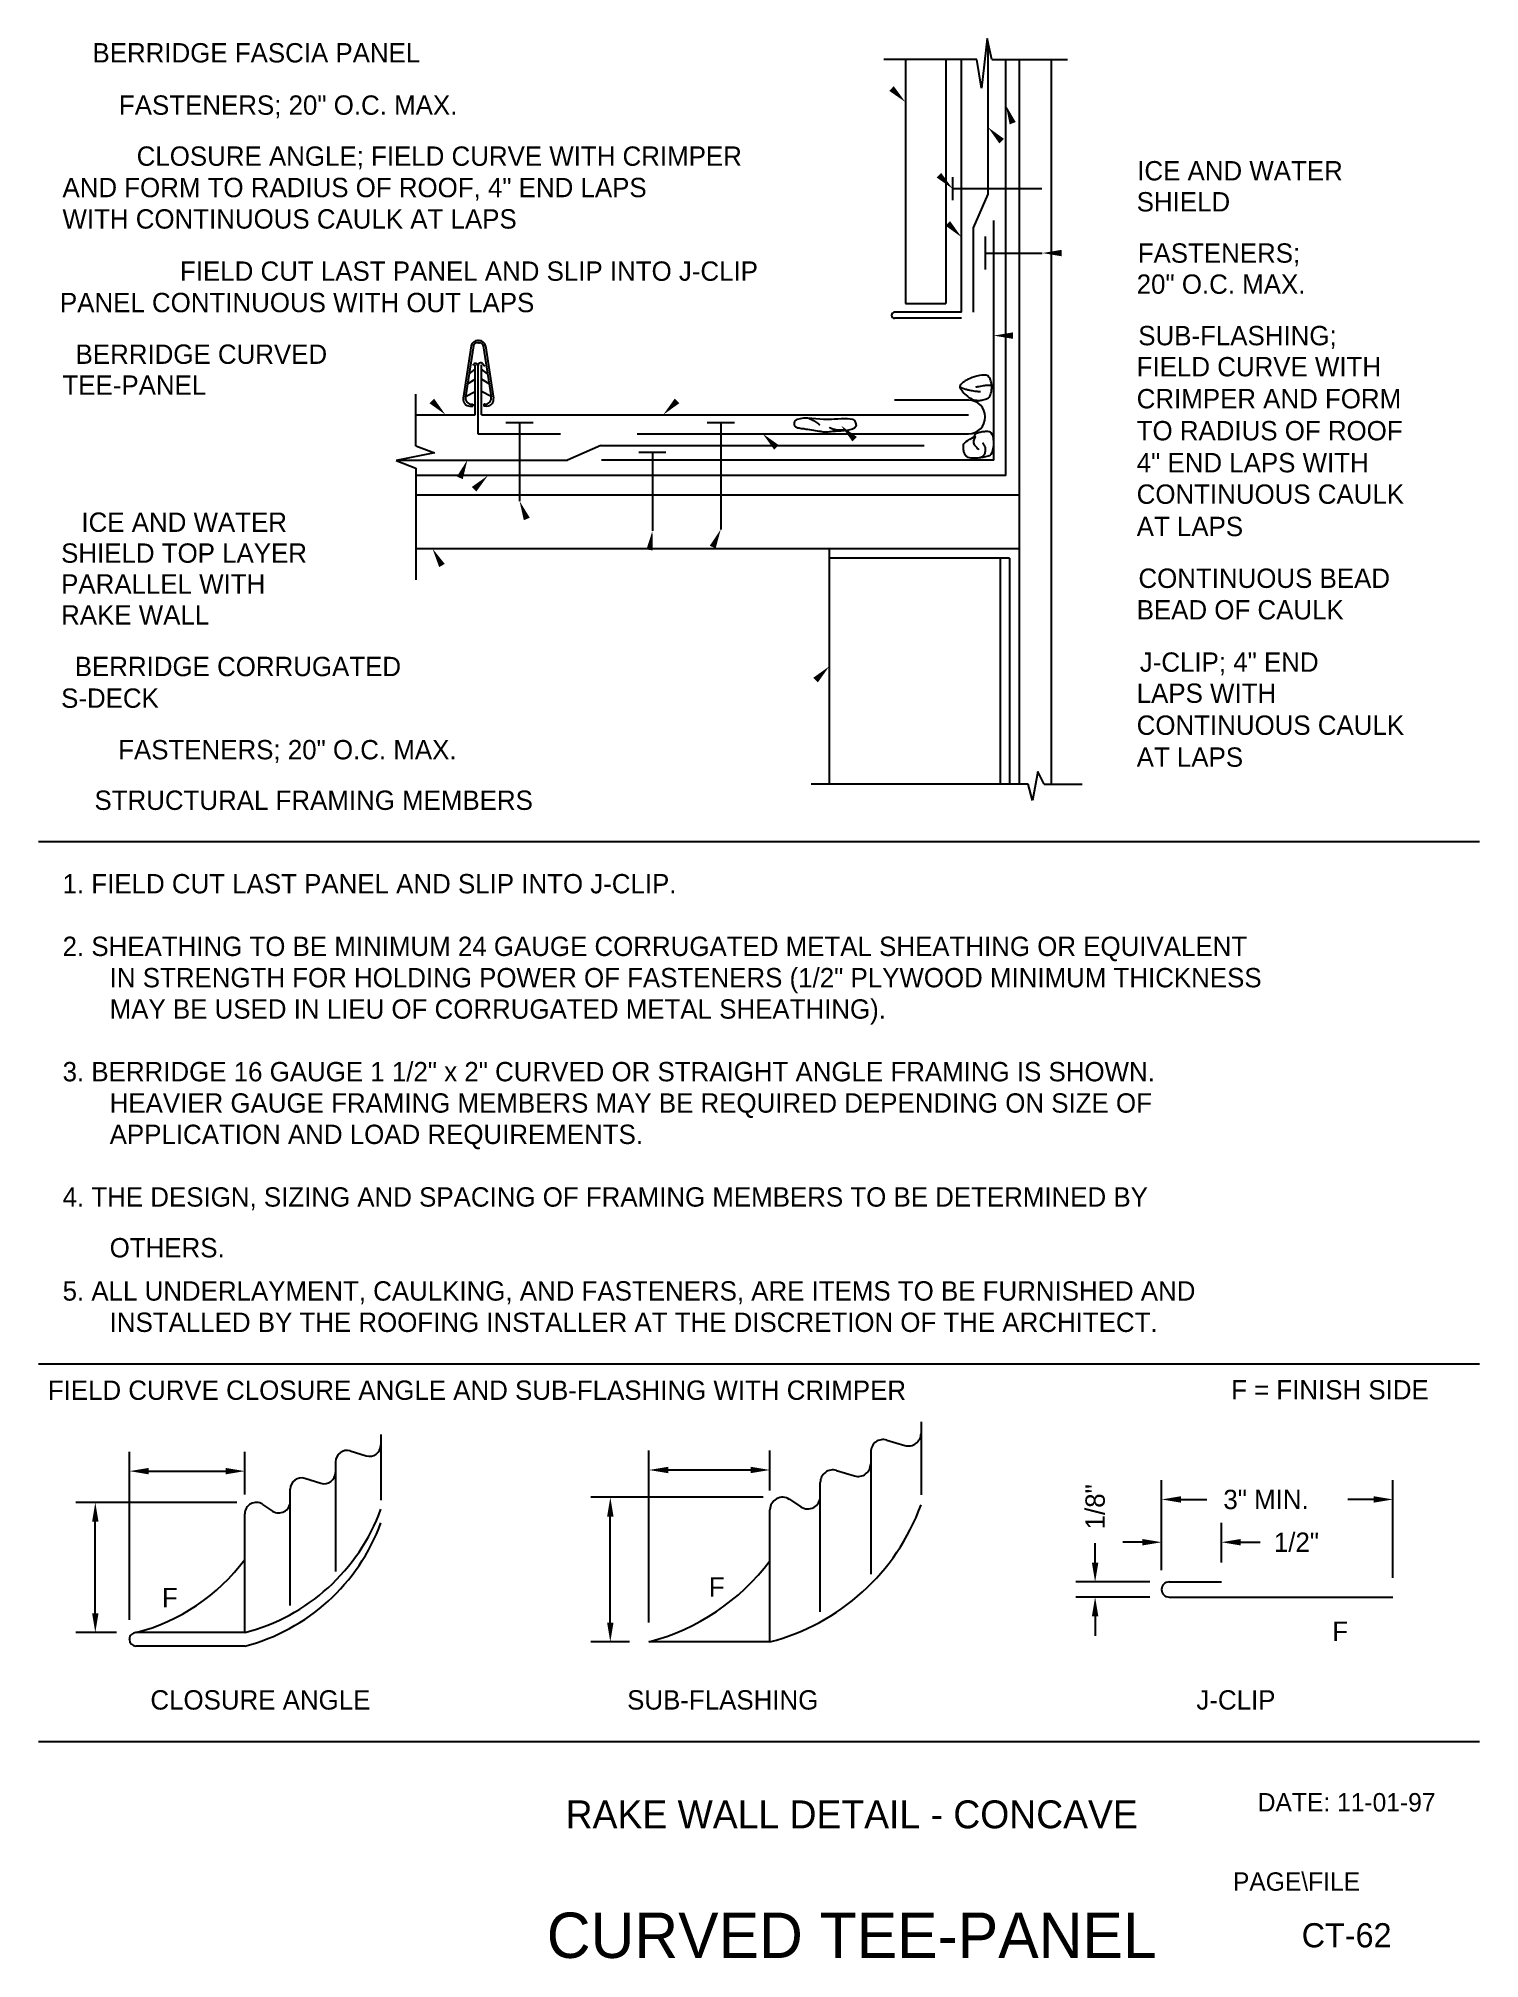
# Model space of a CAD drawing. Extents: x 1.5 to 23.8, y 0.8 to 30.5.
import ezdxf
from ezdxf.enums import TextEntityAlignment as Align

# ---------------------------------------------------------------- set-up
doc = ezdxf.new("R2010")
doc.units = 0
doc.header["$LTSCALE"] = 0.3999
for name, color, linetype in [('BORDER', 7, 'CONTINUOUS'), ('CMP-FLSH', 7, 'CONTINUOUS'), ('DIM-TXT', 7, 'CONTINUOUS'), ('STRCTR', 7, 'CONTINUOUS')]:
    doc.layers.add(name, color=color, linetype=linetype)

msp = doc.modelspace()

# ---------------------------------------------------------------- linework, layer by layer
at = {"layer": 'BORDER', "color": 0, "linetype": 'CONTINUOUS'}
for p, q in [((23.82, 18.079), (1.473, 18.079)), ((23.82, 9.979), (1.473, 9.979)), ((23.82, 4.125), (1.473, 4.125))]:
    msp.add_line(p, q, dxfattribs=at)
at = {"layer": 'CMP-FLSH', "color": 0, "linetype": 'CONTINUOUS'}
for p, q in [((16.198, 28.118), (16.198, 30.482)), ((14.916, 30.21), (14.916, 26.423)), ((15.541, 30.21), (15.541, 26.423)), ((15.787, 26.29), (15.787, 30.21)), ((16.473, 23.757), (16.473, 30.21)), ((15.649, 28.383), (15.649, 28.025)), ((17.031, 28.204), (15.649, 28.204)), ((15.974, 27.6), (16.198, 28.118)), ((16.286, 23.996), (16.286, 27.712)), ((15.974, 26.29), (15.974, 27.6)), ((16.153, 27.463), (16.153, 26.951)), ((16.153, 27.207), (17.039, 27.207)), ((15.787, 26.29), (14.75, 26.29)), ((14.916, 26.423), (15.541, 26.423)), ((15.787, 26.195), (14.75, 26.195)), ((8.184, 25.767), (8.059, 24.956)), ((8.22, 25.767), (8.095, 24.978)), ((8.295, 25.817), (8.279, 25.817)), ((8.295, 25.851), (8.283, 25.851)), ((8.295, 25.851), (8.306, 25.851)), ((8.295, 25.817), (8.311, 25.817)), ((8.37, 25.767), (8.495, 24.978)), ((8.405, 25.767), (8.531, 24.956)), ((8.151, 25.336), (8.246, 25.405)), ((8.222, 25.482), (8.202, 25.462)), ((8.246, 24.701), (8.246, 25.476)), ((8.29, 24.399), (8.29, 25.453)), ((8.343, 24.701), (8.343, 25.476)), ((8.438, 25.336), (8.343, 25.405)), ((8.358, 25.493), (8.397, 25.453)), ((8.095, 24.981), (8.246, 25.062)), ((8.127, 25.18), (8.246, 25.254)), ((8.463, 25.18), (8.343, 25.254)), ((8.494, 24.981), (8.343, 25.062)), ((8.163, 24.835), (8.168, 24.835)), ((8.168, 24.835), (8.211, 24.835)), ((8.193, 24.862), (8.211, 24.862)), ((8.193, 24.862), (8.198, 24.862)), ((8.211, 24.862), (8.211, 24.835)), ((8.396, 24.862), (8.378, 24.862)), ((8.378, 24.862), (8.378, 24.835)), ((8.422, 24.835), (8.378, 24.835)), ((8.396, 24.862), (8.391, 24.862)), ((8.427, 24.835), (8.422, 24.835)), ((15.894, 24.927), (14.749, 24.927)), ((7.323, 24.701), (8.246, 24.701)), ((8.343, 24.701), (15.894, 24.701)), ((9.143, 24.577), (8.723, 24.577)), ((8.933, 24.577), (8.933, 23.362)), ((12.264, 24.573), (11.843, 24.573)), ((12.053, 24.573), (12.053, 22.921)), ((9.567, 24.399), (8.29, 24.399)), ((10.192, 24.224), (9.676, 23.998)), ((10.192, 24.224), (15.207, 24.224)), ((10.757, 24.405), (15.894, 24.405)), ((11.204, 24.115), (10.784, 24.115)), ((10.994, 24.115), (10.994, 22.9)), ((7.061, 23.998), (9.676, 23.998)), ((16.286, 23.996), (10.203, 23.996)), ((16.473, 23.757), (7.323, 23.757)), ((15.159, 9.088), (15.159, 7.955)), ((6.307, 8.634), (6.557, 8.558)), ((6.783, 8.89), (6.783, 7.87)), ((14.63, 8.803), (14.907, 8.719)), ((6.08, 8.466), (6.08, 6.765)), ((14.378, 8.616), (14.378, 6.726)), ((5.377, 6.236), (5.377, 8.041)), ((5.604, 8.21), (5.853, 8.134)), ((13.597, 6.139), (13.597, 8.145)), ((13.849, 8.332), (14.126, 8.248)), ((4.947, 7.806), (5.104, 7.702)), ((13.119, 7.884), (13.294, 7.768)), ((4.674, 5.818), (4.674, 7.66)), ((12.816, 5.674), (12.816, 7.721)), ((19.007, 6.604), (19.816, 6.604)), ((19.007, 6.369), (22.476, 6.369)), ((2.885, 5.71), (2.885, 5.717)), ((4.674, 5.818), (2.986, 5.818)), ((12.816, 5.674), (10.94, 5.674)), ((4.674, 5.609), (2.986, 5.609))]:
    msp.add_line(p, q, dxfattribs=at)
for points in [[(15.958, 24.935, 0), (15.968, 24.932, 0), (15.979, 24.93, 0), (15.992, 24.927, 0), (16.006, 24.925, 0), (16.02, 24.924, 0), (16.034, 24.922, 0), (16.047, 24.922, 0), (16.059, 24.922, 0), (16.069, 24.923, 0), (16.084, 24.924, 0), (16.101, 24.927, 0), (16.119, 24.931, 0), (16.138, 24.936, 0), (16.158, 24.941, 0), (16.176, 24.948, 0), (16.193, 24.955, 0), (16.207, 24.964, 0), (16.217, 24.973, 0), (16.228, 24.989, 0), (16.236, 25.009, 0), (16.243, 25.032, 0), (16.249, 25.057, 0), (16.253, 25.084, 0), (16.255, 25.11, 0), (16.256, 25.135, 0), (16.256, 25.157, 0), (16.254, 25.177, 0), (16.252, 25.19, 0), (16.248, 25.205, 0), (16.243, 25.221, 0), (16.237, 25.239, 0), (16.23, 25.255, 0), (16.221, 25.271, 0), (16.212, 25.285, 0), (16.203, 25.296, 0), (16.193, 25.304, 0), (16.167, 25.312, 0), (16.136, 25.315, 0), (16.101, 25.313, 0), (16.064, 25.307, 0), (16.026, 25.298, 0), (15.989, 25.288, 0), (15.953, 25.276, 0), (15.922, 25.264, 0), (15.896, 25.253, 0), (15.881, 25.245, 0), (15.864, 25.236, 0), (15.845, 25.225, 0), (15.826, 25.212, 0), (15.807, 25.198, 0), (15.79, 25.183, 0), (15.776, 25.168, 0), (15.766, 25.153, 0), (15.761, 25.138, 0), (15.76, 25.129, 0), (15.763, 25.119, 0), (15.767, 25.108, 0), (15.774, 25.097, 0), (15.781, 25.086, 0), (15.789, 25.075, 0), (15.796, 25.066, 0), (15.804, 25.057, 0), (15.81, 25.05, 0), (15.824, 25.035, 0), (15.84, 25.019, 0), (15.859, 25.003, 0), (15.88, 24.986, 0), (15.902, 24.969, 0), (15.924, 24.955, 0), (15.946, 24.942, 0), (15.966, 24.932, 0), (15.984, 24.926, 0)], [(15.773, 25.126, 0), (15.783, 25.122, 0), (15.794, 25.117, 0), (15.807, 25.112, 0), (15.821, 25.107, 0), (15.835, 25.103, 0), (15.848, 25.098, 0), (15.862, 25.094, 0), (15.874, 25.09, 0), (15.884, 25.088, 0), (15.899, 25.084, 0), (15.915, 25.081, 0), (15.934, 25.077, 0), (15.954, 25.074, 0), (15.974, 25.071, 0), (15.994, 25.068, 0), (16.012, 25.066, 0), (16.03, 25.064, 0), (16.044, 25.062, 0), (16.048, 25.062, 0), (16.053, 25.062, 0), (16.058, 25.062, 0), (16.064, 25.062, 0), (16.069, 25.062, 0), (16.074, 25.062, 0), (16.078, 25.062, 0), (16.08, 25.062, 0), (16.081, 25.062, 0)], [(16.242, 25.151, 0), (16.234, 25.152, 0), (16.225, 25.152, 0), (16.215, 25.152, 0), (16.204, 25.153, 0), (16.193, 25.153, 0), (16.183, 25.152, 0), (16.173, 25.152, 0), (16.163, 25.152, 0), (16.156, 25.151, 0), (16.141, 25.149, 0), (16.122, 25.147, 0), (16.1, 25.143, 0), (16.078, 25.139, 0), (16.057, 25.135, 0), (16.037, 25.132, 0), (16.022, 25.129, 0), (16.011, 25.127, 0), (16.007, 25.126, 0)], [(13.603, 24.44, 0), (13.58, 24.442, 0), (13.554, 24.446, 0), (13.525, 24.45, 0), (13.495, 24.454, 0), (13.464, 24.459, 0), (13.434, 24.464, 0), (13.405, 24.469, 0), (13.379, 24.473, 0), (13.356, 24.478, 0), (13.342, 24.48, 0), (13.325, 24.482, 0), (13.307, 24.484, 0), (13.287, 24.487, 0), (13.267, 24.49, 0), (13.249, 24.494, 0), (13.232, 24.5, 0), (13.218, 24.507, 0), (13.208, 24.516, 0), (13.204, 24.523, 0), (13.201, 24.532, 0), (13.199, 24.543, 0), (13.198, 24.555, 0), (13.197, 24.567, 0), (13.198, 24.579, 0), (13.2, 24.589, 0), (13.204, 24.598, 0), (13.208, 24.605, 0), (13.243, 24.629, 0), (13.289, 24.643, 0), (13.343, 24.65, 0), (13.403, 24.65, 0), (13.467, 24.647, 0), (13.53, 24.642, 0), (13.59, 24.636, 0), (13.644, 24.632, 0), (13.69, 24.63, 0), (13.727, 24.632, 0), (13.771, 24.634, 0), (13.819, 24.637, 0), (13.869, 24.639, 0), (13.92, 24.641, 0), (13.97, 24.642, 0), (14.017, 24.64, 0), (14.06, 24.637, 0), (14.097, 24.63, 0), (14.099, 24.63, 0), (14.102, 24.629, 0), (14.105, 24.628, 0), (14.109, 24.626, 0), (14.112, 24.625, 0), (14.115, 24.623, 0), (14.118, 24.621, 0), (14.12, 24.619, 0), (14.122, 24.618, 0), (14.127, 24.609, 0), (14.133, 24.599, 0), (14.138, 24.587, 0), (14.143, 24.574, 0), (14.147, 24.561, 0), (14.15, 24.548, 0), (14.151, 24.535, 0), (14.15, 24.525, 0), (14.146, 24.516, 0), (14.125, 24.494, 0), (14.094, 24.477, 0), (14.055, 24.465, 0), (14.012, 24.456, 0), (13.966, 24.451, 0), (13.919, 24.447, 0), (13.874, 24.445, 0), (13.834, 24.442, 0), (13.801, 24.44, 0), (13.783, 24.438, 0), (13.761, 24.435, 0), (13.738, 24.433, 0), (13.713, 24.431, 0), (13.688, 24.43, 0), (13.664, 24.43, 0), (13.641, 24.431, 0), (13.62, 24.435, 0), (13.603, 24.44, 0)], [(13.418, 24.643, 0), (13.424, 24.641, 0), (13.431, 24.639, 0), (13.438, 24.636, 0), (13.446, 24.633, 0), (13.453, 24.63, 0), (13.461, 24.627, 0), (13.468, 24.623, 0), (13.474, 24.62, 0), (13.48, 24.618, 0), (13.491, 24.611, 0), (13.506, 24.602, 0), (13.522, 24.591, 0), (13.538, 24.579, 0), (13.554, 24.568, 0), (13.569, 24.558, 0), (13.58, 24.549, 0), (13.588, 24.543, 0), (13.591, 24.541, 0)], [(13.986, 24.465, 0), (13.972, 24.463, 0), (13.957, 24.462, 0), (13.939, 24.461, 0), (13.921, 24.46, 0), (13.903, 24.46, 0), (13.884, 24.461, 0), (13.867, 24.462, 0), (13.851, 24.463, 0), (13.838, 24.465, 0), (13.828, 24.467, 0), (13.817, 24.469, 0), (13.804, 24.472, 0), (13.791, 24.476, 0), (13.778, 24.48, 0), (13.765, 24.485, 0), (13.755, 24.49, 0), (13.745, 24.496, 0), (13.739, 24.503, 0)], [(15.995, 24.402, 0), (16.006, 24.407, 0), (16.018, 24.412, 0), (16.032, 24.418, 0), (16.048, 24.423, 0), (16.063, 24.428, 0), (16.078, 24.432, 0), (16.093, 24.435, 0), (16.107, 24.438, 0), (16.118, 24.44, 0), (16.13, 24.441, 0), (16.144, 24.442, 0), (16.16, 24.443, 0), (16.176, 24.443, 0), (16.192, 24.443, 0), (16.208, 24.441, 0), (16.222, 24.438, 0), (16.233, 24.434, 0), (16.242, 24.427, 0), (16.259, 24.401, 0), (16.271, 24.366, 0), (16.279, 24.325, 0), (16.282, 24.281, 0), (16.282, 24.235, 0), (16.277, 24.19, 0), (16.269, 24.148, 0), (16.257, 24.112, 0), (16.242, 24.084, 0), (16.231, 24.074, 0), (16.216, 24.065, 0), (16.199, 24.057, 0), (16.179, 24.051, 0), (16.157, 24.045, 0), (16.136, 24.041, 0), (16.116, 24.038, 0), (16.097, 24.035, 0), (16.081, 24.033, 0), (16.062, 24.031, 0), (16.039, 24.029, 0), (16.014, 24.027, 0), (15.987, 24.027, 0), (15.96, 24.027, 0), (15.934, 24.029, 0), (15.91, 24.032, 0), (15.889, 24.038, 0), (15.872, 24.046, 0), (15.864, 24.052, 0), (15.857, 24.06, 0), (15.851, 24.07, 0), (15.844, 24.081, 0), (15.838, 24.092, 0), (15.833, 24.104, 0), (15.829, 24.115, 0), (15.825, 24.126, 0), (15.822, 24.135, 0), (15.82, 24.145, 0), (15.818, 24.158, 0), (15.816, 24.171, 0), (15.815, 24.185, 0), (15.815, 24.2, 0), (15.815, 24.214, 0), (15.817, 24.227, 0), (15.819, 24.239, 0), (15.822, 24.249, 0), (15.836, 24.267, 0), (15.858, 24.284, 0), (15.885, 24.302, 0), (15.916, 24.319, 0), (15.945, 24.337, 0), (15.971, 24.353, 0), (15.99, 24.37, 0), (15.999, 24.386, 0), (15.995, 24.402, 0)], [(16.007, 24.364, 0), (16, 24.356, 0), (15.994, 24.347, 0), (15.987, 24.335, 0), (15.982, 24.323, 0), (15.977, 24.31, 0), (15.973, 24.296, 0), (15.971, 24.284, 0), (15.97, 24.272, 0), (15.97, 24.262, 0), (15.975, 24.25, 0), (15.984, 24.236, 0), (15.995, 24.221, 0), (16.009, 24.206, 0), (16.023, 24.192, 0), (16.036, 24.179, 0), (16.047, 24.169, 0), (16.054, 24.163, 0), (16.057, 24.16, 0)], [(16.057, 24.033, 0), (16.066, 24.035, 0), (16.076, 24.038, 0), (16.087, 24.043, 0), (16.099, 24.048, 0), (16.11, 24.055, 0), (16.12, 24.062, 0), (16.13, 24.069, 0), (16.137, 24.077, 0), (16.143, 24.084, 0), (16.148, 24.093, 0), (16.152, 24.105, 0), (16.155, 24.118, 0), (16.157, 24.132, 0), (16.158, 24.147, 0), (16.158, 24.162, 0), (16.158, 24.175, 0), (16.157, 24.188, 0), (16.156, 24.198, 0), (16.153, 24.205, 0), (16.149, 24.214, 0), (16.144, 24.223, 0), (16.138, 24.232, 0), (16.133, 24.241, 0), (16.127, 24.249, 0), (16.123, 24.256, 0), (16.12, 24.26, 0), (16.118, 24.262, 0)]]:
    msp.add_polyline3d(points, dxfattribs=at)
for centre, radius, start, end in [((14.75, 26.243), 0.0474, 90.0023, 269.9977), ((8.283, 25.751), 0.1, 89.9982, 171.2015), ((8.279, 25.757), 0.06, 90.0108, 170.9927), ((8.306, 25.751), 0.1, 8.8062, 89.9985), ((8.311, 25.757), 0.06, 9.0073, 89.9964), ((8.25, 25.453), 0.04, 0.0096, 134.9086), ((8.33, 25.465), 0.04, 44.1785, 180.0005), ((8.163, 24.94), 0.105, 170.9919, 270.0069), ((8.193, 24.962), 0.1, 171.0006, 269.9985), ((8.396, 24.962), 0.1, 269.9986, 9.0066), ((8.427, 24.94), 0.105, 270, 9.0012), ((15.894, 24.666), 0.261, 270.0001, 89.9999), ((6.256, 8.466), 0.176, 73.157, 180), ((6.607, 8.727), 0.176, 253.157, 0), ((14.573, 8.616), 0.195, 73.157, 180), ((14.964, 8.906), 0.195, 253.157, 0), ((13.792, 8.145), 0.195, 73.157, 180), ((14.183, 8.435), 0.195, 253.157, 0), ((5.553, 8.041), 0.176, 73.157, 180), ((5.904, 8.302), 0.176, 253.157, 0), ((4.85, 7.66), 0.176, 56.5006, 180), ((5.201, 7.849), 0.176, 236.5006, 0), ((13.011, 7.721), 0.195, 56.5006, 180), ((11.967, 8.966), 3.399, 284.4553, 339.9122), ((13.402, 7.931), 0.195, 236.5006, 0), ((3.91, 8.78), 3.059, 284.4553, 339.9122), ((3.91, 8.571), 3.059, 284.4553, 339.9122), ((2.222, 8.78), 3.059, 284.4553, 323.2634), ((10.092, 8.966), 3.399, 284.4553, 323.2634), ((19.007, 6.486), 0.117, 90.0061, 269.9939), ((2.986, 5.717), 0.101, 89.999, 180.001), ((2.986, 5.71), 0.101, 180.0021, 270.001)]:
    msp.add_arc(centre, radius, start, end, dxfattribs=at)
at = {"layer": 'DIM-TXT', "color": 0, "linetype": 'CONTINUOUS'}
for p, q in [((10.94, 5.974), (10.94, 8.639)), ((12.816, 8.021), (12.816, 8.639)), ((2.885, 6.017), (2.885, 8.621)), ((4.674, 7.96), (4.674, 8.621)), ((11.24, 8.339), (12.516, 8.339)), ((3.185, 8.321), (4.374, 8.321)), ((18.889, 6.786), (18.889, 8.182)), ((22.476, 6.669), (22.476, 8.182)), ((4.55, 7.836), (2.055, 7.836)), ((12.711, 7.916), (10.041, 7.916)), ((19.189, 7.882), (19.59, 7.882)), ((22.176, 7.882), (21.775, 7.882)), ((2.355, 6.118), (2.355, 7.536)), ((10.341, 5.974), (10.341, 7.616)), ((19.816, 6.904), (19.816, 7.519)), ((17.858, 6.904), (17.858, 7.204)), ((18.589, 7.219), (18.289, 7.219)), ((20.116, 7.219), (20.416, 7.219)), ((18.707, 6.604), (17.558, 6.604)), ((18.707, 6.369), (17.558, 6.369)), ((17.858, 6.069), (17.858, 5.769)), ((2.686, 5.818), (2.055, 5.818)), ((10.64, 5.674), (10.041, 5.674))]:
    msp.add_line(p, q, dxfattribs=at)
at = {"layer": 'DIM-TXT', "color": 0, "linetype": 'CONTINUOUS', "extrusion": (0, 0, -1)}
for points in [[(-14.736, 29.794), (-14.916, 29.548), (-14.666, 29.722)], [(-16.533, 29.202), (-16.473, 29.501), (-16.627, 29.238)], [(-16.373, 28.907), (-16.198, 29.156), (-16.444, 28.978)], [(-15.471, 28.45), (-15.649, 28.204), (-15.4, 28.379)], [(-15.61, 27.701), (-15.787, 27.453), (-15.539, 27.631)], [(-7.608, 24.949), (-7.784, 24.701), (-7.537, 24.878)], [(-11.41, 24.878), (-11.163, 24.701), (-11.339, 24.949)], [(-14.095, 24.285), (-13.918, 24.532), (-14.166, 24.355)], [(-12.882, 24.158), (-12.705, 24.405), (-12.953, 24.229)], [(-7.961, 23.742), (-8.124, 23.998), (-8.053, 23.702)], [(-8.194, 23.581), (-8.442, 23.757), (-8.264, 23.51)], [(-9, 23.065), (-8.933, 23.362), (-9.092, 23.103)], [(-10.901, 22.611), (-10.994, 22.9), (-11, 22.596)], [(-11.883, 22.669), (-12.053, 22.921), (-11.974, 22.628)], [(-7.687, 22.338), (-7.584, 22.624), (-7.774, 22.387)], [(-13.488, 20.622), (-13.736, 20.799), (-13.559, 20.551)]]:
    msp.add_solid(points, dxfattribs=at)
at = {"layer": 'DIM-TXT', "color": 0, "linetype": 'CONTINUOUS', "extrusion": (-1.22461e-16, 1.22461e-16, -1)}
for points in [[(-17.339, 27.157), (-17.039, 27.207), (-17.339, 27.257)], [(-16.586, 25.877), (-16.286, 25.927), (-16.586, 25.977)]]:
    msp.add_solid(points, dxfattribs=at)
at = {"layer": 'DIM-TXT', "color": 0, "linetype": 'CONTINUOUS'}
for points in [[(3.185, 8.371), (3.185, 8.271), (2.885, 8.321)], [(4.374, 8.371), (4.374, 8.271), (4.674, 8.321)], [(11.24, 8.389), (11.24, 8.289), (10.94, 8.339)], [(12.516, 8.389), (12.516, 8.289), (12.816, 8.339)], [(2.305, 7.536), (2.405, 7.536), (2.355, 7.836)], [(10.291, 7.616), (10.391, 7.616), (10.341, 7.916)], [(19.189, 7.932), (19.189, 7.832), (18.889, 7.882)], [(22.176, 7.932), (22.176, 7.832), (22.476, 7.882)], [(18.589, 7.269), (18.589, 7.169), (18.889, 7.219)], [(20.116, 7.269), (20.116, 7.169), (19.816, 7.219)], [(17.808, 6.904), (17.908, 6.904), (17.858, 6.604)], [(17.808, 6.069), (17.908, 6.069), (17.858, 6.369)], [(2.305, 6.118), (2.405, 6.118), (2.355, 5.818)], [(10.291, 5.974), (10.391, 5.974), (10.341, 5.674)]]:
    msp.add_solid(points, dxfattribs=at)
at = {"layer": 'STRCTR', "color": 0, "linetype": 'CONTINUOUS'}
for p, q in [((16.186, 30.535), (16.095, 29.764)), ((16.259, 30.21), (16.186, 30.535)), ((16.022, 30.21), (14.582, 30.21)), ((16.095, 29.764), (16.022, 30.21)), ((16.259, 30.21), (17.43, 30.21)), ((16.678, 30.21), (16.678, 18.973)), ((17.178, 30.21), (17.178, 18.973)), ((7.323, 24.217), (7.323, 25.017)), ((7.323, 24.217), (7.617, 24.109)), ((7.617, 24.109), (7.022, 23.99)), ((7.022, 23.99), (7.323, 23.872)), ((7.323, 23.872), (7.323, 22.141)), ((7.323, 23.458), (16.678, 23.458)), ((7.323, 22.624), (16.678, 22.624)), ((13.736, 22.624), (13.736, 18.973)), ((16.531, 22.477), (13.736, 22.477)), ((16.384, 22.477), (16.384, 18.973)), ((16.531, 22.477), (16.531, 18.973)), ((16.969, 19.17), (16.888, 18.721)), ((17.068, 18.973), (16.969, 19.17)), ((16.822, 18.973), (13.453, 18.973)), ((16.888, 18.721), (16.822, 18.973)), ((17.068, 18.973), (17.656, 18.973))]:
    msp.add_line(p, q, dxfattribs=at)

# ---------------------------------------------------------------- texts
at = {"layer": 'BORDER', "color": 0, "linetype": 'CONTINUOUS'}
for s, height, p in [('DATE: 11-01-97', 0.2853, (21.758, 3.187)), ('CURVED TEE-PANEL', 0.70312, (14.084, 1.125)), ('CT-62', 0.375, (21.758, 1.125))]:
    msp.add_text(s, height=height, dxfattribs=at).set_placement(p, align=Align.MIDDLE)
msp.add_text('PAGE\\FILE', height=0.2853, dxfattribs=at).set_placement((19.995, 1.815))
at = {"layer": 'DIM-TXT', "color": 0, "linetype": 'CONTINUOUS'}
for s, p in [('BERRIDGE FASCIA PANEL', (7.394, 30.312)), ('FASTENERS; 20" O.C. MAX.', (7.969, 29.501)), ('CLOSURE ANGLE; FIELD CURVE WITH CRIMPER', (12.381, 28.71)), ('FIELD CUT LAST PANEL AND SLIP INTO J-CLIP', (12.63, 26.927)), ('BERRIDGE CURVED', (5.95, 25.639)), ('ICE AND WATER', (5.327, 23.034)), ('BERRIDGE CORRUGATED', (7.096, 20.797)), ('FASTENERS; 20" O.C. MAX.', (7.957, 19.507)), ('STRUCTURAL FRAMING MEMBERS', (9.14, 18.723))]:
    msp.add_text(s, height=0.3, dxfattribs=at).set_placement(p, align=Align.MIDDLE_RIGHT)
msp.add_text('ICE AND WATER', height=0.3, rotation=360, dxfattribs=at).set_placement((18.511, 28.483), align=Align.MIDDLE_LEFT)
for s, p in [('AND FORM TO RADIUS OF ROOF, 4" END LAPS', (1.846, 28.073)), ('SHIELD', (18.503, 27.852)), ('WITH CONTINUOUS CAULK AT LAPS', (1.846, 27.586)), ('20" O.C. MAX.', (18.503, 26.575)), ('PANEL CONTINUOUS WITH OUT LAPS', (1.807, 26.29)), ('TEE-PANEL', (1.846, 25.009)), ('FIELD CURVE WITH', (18.503, 25.295)), ('CRIMPER AND FORM', (18.503, 24.799)), ('TO RADIUS OF ROOF', (18.503, 24.303)), ('4" END LAPS WITH', (18.503, 23.807)), ('CONTINUOUS CAULK', (18.503, 23.319)), ('AT LAPS', (18.503, 22.818)), ('SHIELD TOP LAYER', (1.825, 22.405)), ('PARALLEL WITH', (1.825, 21.926)), ('RAKE WALL', (1.825, 21.447)), ('BEAD OF CAULK', (18.503, 21.526)), ('S-DECK', (1.825, 20.156)), ('LAPS WITH', (18.503, 20.233)), ('CONTINUOUS CAULK', (18.503, 19.737)), ('AT LAPS', (18.503, 19.242)), ('1. FIELD CUT LAST PANEL AND SLIP INTO J-CLIP.', (1.848, 17.279)), ('2. SHEATHING TO BE MINIMUM 24 GAUGE CORRUGATED METAL SHEATHING OR EQUIVALENT', (1.848, 16.308)), ('IN STRENGTH FOR HOLDING POWER OF FASTENERS (1/2" PLYWOOD MINIMUM THICKNESS', (2.578, 15.822)), ('MAY BE USED IN LIEU OF CORRUGATED METAL SHEATHING).', (2.578, 15.336)), ('3. BERRIDGE 16 GAUGE 1 1/2" x 2" CURVED OR STRAIGHT ANGLE FRAMING IS SHOWN.', (1.848, 14.365)), ('HEAVIER GAUGE FRAMING MEMBERS MAY BE REQUIRED DEPENDING ON SIZE OF', (2.578, 13.879)), ('APPLICATION AND LOAD REQUIREMENTS.', (2.578, 13.393)), ('4. THE DESIGN, SIZING AND SPACING OF FRAMING MEMBERS TO BE DETERMINED BY', (1.848, 12.422)), ('OTHERS.', (2.578, 11.635)), ('5. ALL UNDERLAYMENT, CAULKING, AND FASTENERS, ARE ITEMS TO BE FURNISHED AND', (1.848, 10.965)), ('INSTALLED BY THE ROOFING INSTALLER AT THE DISCRETION OF THE ARCHITECT.', (2.578, 10.479)), ('FIELD CURVE CLOSURE ANGLE AND SUB-FLASHING WITH CRIMPER', (1.619, 9.426)), ('3" MIN.', (19.847, 7.732)), ('1/2"', (20.63, 7.069)), ('F', (11.869, 6.375)), ('F', (3.389, 6.211)), ('F', (21.536, 5.689))]:
    msp.add_text(s, height=0.3, dxfattribs=at).set_placement(p)
for s, p in [('FASTENERS;', (18.519, 27.207)), ('SUB-FLASHING;', (18.527, 25.927)), ('CONTINUOUS BEAD', (18.53, 22.165)), ('J-CLIP; 4" END', (18.551, 20.865))]:
    msp.add_text(s, height=0.3, dxfattribs=at).set_placement(p, align=Align.MIDDLE_LEFT)
for s, height, p in [('F = FINISH SIDE', 0.3, (21.499, 9.582)), ('RAKE WALL DETAIL - CONCAVE', 0.43259, (14.084, 3))]:
    msp.add_text(s, height=height, dxfattribs=at).set_placement(p, align=Align.MIDDLE)
msp.add_text('1/8"', height=0.3, rotation=90, dxfattribs=at).set_placement((18.008, 7.418))
for s, p in [('CLOSURE ANGLE', (4.915, 4.624)), ('SUB-FLASHING', (12.084, 4.624)), ('J-CLIP', (20.042, 4.624))]:
    msp.add_text(s, height=0.3, dxfattribs=at).set_placement(p, align=Align.CENTER)

doc.saveas('drawing.dxf')
